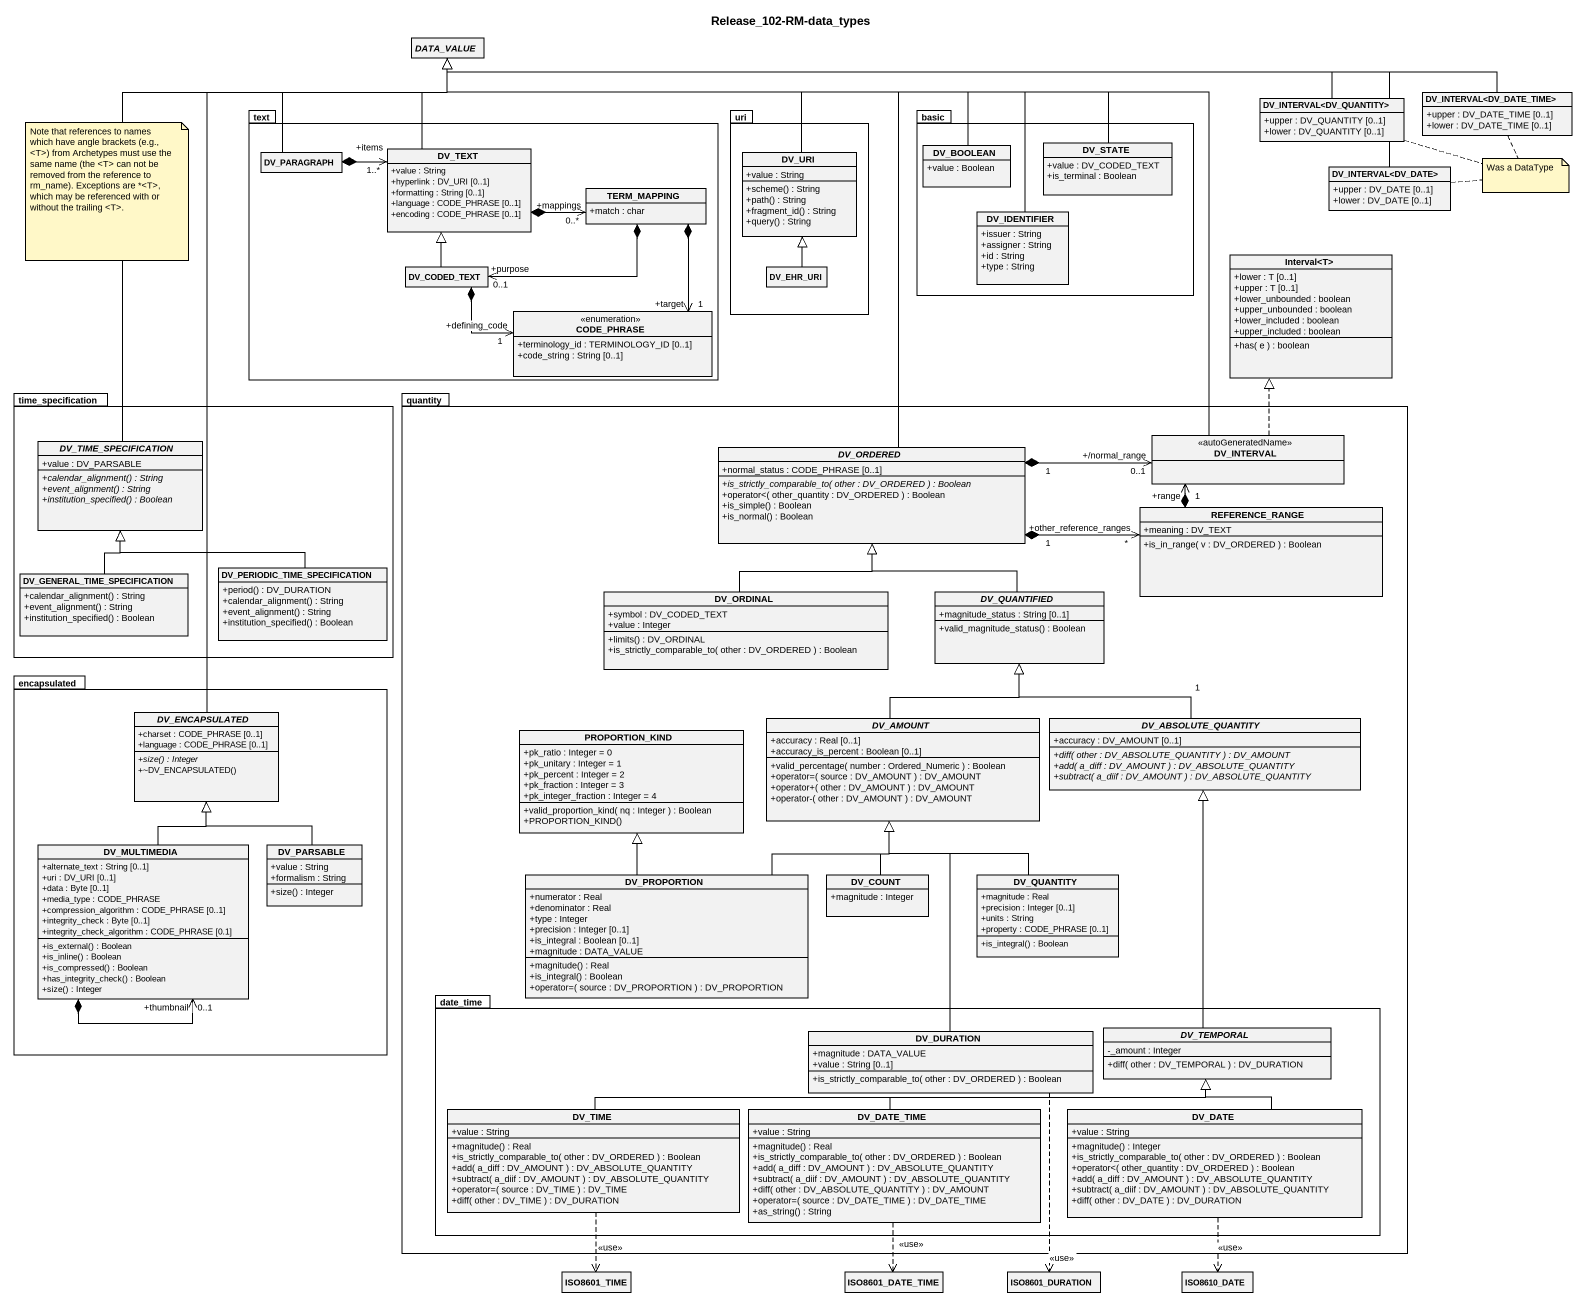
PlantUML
@startuml
title Release_102-RM-data_types
hide circle
hide empty members
skinparam classAttributeIconSize 0
abstract class DATA_VALUE
package text {
  class DV_PARAGRAPH
  class DV_TEXT {
    +value : String
    +hyperlink : DV_URI [0..1]
    +formatting : String [0..1]
    +language : CODE_PHRASE [0..1]
    +encoding : CODE_PHRASE [0..1]
  }
  class TERM_MAPPING {
    +match : char
  }
  class DV_CODED_TEXT
  enum CODE_PHRASE {
    +terminology_id : TERMINOLOGY_ID [0..1]
    +code_string : String [0..1]
  }
}
package uri {
  class DV_URI {
    +value : String
    +scheme() : String
    +path() : String
    +fragment_id() : String
    +query() : String
  }
  class DV_EHR_URI
}
package basic {
  class DV_BOOLEAN {
    +value : Boolean
  }
  class DV_STATE {
    +value : DV_CODED_TEXT
    +is_terminal : Boolean
  }
  class DV_IDENTIFIER {
    +issuer : String
    +assigner : String
    +id : String
    +type : String
  }
}
class "DV_INTERVAL<DV_QUANTITY>" as DV_INTERVAL_DV_QUANTITY {
  +upper : DV_QUANTITY [0..1]
  +lower : DV_QUANTITY [0..1]
}
class "DV_INTERVAL<DV_DATE_TIME>" as DV_INTERVAL_DV_DATE_TIME {
  +upper : DV_DATE_TIME [0..1]
  +lower : DV_DATE_TIME [0..1]
}
class "DV_INTERVAL<DV_DATE>" as DV_INTERVAL_DV_DATE {
  +upper : DV_DATE [0..1]
  +lower : DV_DATE [0..1]
}
class "Interval<T>" as Interval_T {
  +lower : T [0..1]
  +upper : T [0..1]
  +lower_unbounded : boolean
  +upper_unbounded : boolean
  +lower_included : boolean
  +upper_included : boolean
  +has( e ) : boolean
}
package time_specification {
  abstract class DV_TIME_SPECIFICATION {
    +value : DV_PARSABLE
    {abstract} +calendar_alignment() : String
    {abstract} +event_alignment() : String
    {abstract} +institution_specified() : Boolean
  }
  class "DV_GENERAL_TIME_SPECIFICATION" as DV_GENERAL_TIME {
    +calendar_alignment() : String
    +event_alignment() : String
    +institution_specified() : Boolean
  }
  class "DV_PERIODIC_TIME_SPECIFICATION" as DV_PERIODIC_TIME {
    +period() : DV_DURATION
    +calendar_alignment() : String
    +event_alignment() : String
    +institution_specified() : Boolean
  }
}
package quantity {
  abstract class DV_ORDERED {
    +normal_status : CODE_PHRASE [0..1]
    {abstract} +is_strictly_comparable_to( other : DV_ORDERED ) : Boolean
    +operator<( other_quantity : DV_ORDERED ) : Boolean
    +is_simple() : Boolean
    +is_normal() : Boolean
  }
  class DV_INTERVAL <<autoGeneratedName>>
  class REFERENCE_RANGE {
    +meaning : DV_TEXT
    +is_in_range( v : DV_ORDERED ) : Boolean
  }
  class DV_ORDINAL {
    +symbol : DV_CODED_TEXT
    +value : Integer
    +limits() : DV_ORDINAL
    +is_strictly_comparable_to( other : DV_ORDERED ) : Boolean
  }
  abstract class DV_QUANTIFIED {
    +magnitude_status : String [0..1]
    +valid_magnitude_status() : Boolean
  }
  class PROPORTION_KIND {
    +pk_ratio : Integer = 0
    +pk_unitary : Integer = 1
    +pk_percent : Integer = 2
    +pk_fraction : Integer = 3
    +pk_integer_fraction : Integer = 4
    +valid_proportion_kind( nq : Integer ) : Boolean
    +PROPORTION_KIND()
  }
  abstract class DV_AMOUNT {
    +accuracy : Real [0..1]
    +accuracy_is_percent : Boolean [0..1]
    +valid_percentage( number : Ordered_Numeric ) : Boolean
    +operator=( source : DV_AMOUNT ) : DV_AMOUNT
    +operator+( other : DV_AMOUNT ) : DV_AMOUNT
    +operator-( other : DV_AMOUNT ) : DV_AMOUNT
  }
  abstract class DV_ABSOLUTE_QUANTITY {
    +accuracy : DV_AMOUNT [0..1]
    {abstract} +diff( other : DV_ABSOLUTE_QUANTITY ) : DV_AMOUNT
    {abstract} +add( a_diff : DV_AMOUNT ) : DV_ABSOLUTE_QUANTITY
    {abstract} +subtract( a_diif : DV_AMOUNT ) : DV_ABSOLUTE_QUANTITY
  }
  class DV_PROPORTION {
    +numerator : Real
    +denominator : Real
    +type : Integer
    +precision : Integer [0..1]
    +is_integral : Boolean [0..1]
    +magnitude : DATA_VALUE
    +magnitude() : Real
    +is_integral() : Boolean
    +operator=( source : DV_PROPORTION ) : DV_PROPORTION
  }
  class DV_COUNT {
    +magnitude : Integer
  }
  class DV_QUANTITY {
    +magnitude : Real
    +precision : Integer [0..1]
    +units : String
    +property : CODE_PHRASE [0..1]
    +is_integral() : Boolean
  }
  package date_time {
    class DV_DURATION {
      +magnitude : DATA_VALUE
      +value : String [0..1]
      +is_strictly_comparable_to( other : DV_ORDERED ) : Boolean
    }
    abstract class DV_TEMPORAL {
      -_amount : Integer
      +diff( other : DV_TEMPORAL ) : DV_DURATION
    }
    class DV_TIME {
      +value : String
      +magnitude() : Real
      +is_strictly_comparable_to( other : DV_ORDERED ) : Boolean
      +add( a_diff : DV_AMOUNT ) : DV_ABSOLUTE_QUANTITY
      +subtract( a_diif : DV_AMOUNT ) : DV_ABSOLUTE_QUANTITY
      +operator=( source : DV_TIME ) : DV_TIME
      +diff( other : DV_TIME ) : DV_DURATION
    }
    class DV_DATE_TIME {
      +value : String
      +magnitude() : Real
      +is_strictly_comparable_to( other : DV_ORDERED ) : Boolean
      +add( a_diff : DV_AMOUNT ) : DV_ABSOLUTE_QUANTITY
      +subtract( a_diif : DV_AMOUNT ) : DV_ABSOLUTE_QUANTITY
      +diff( other : DV_ABSOLUTE_QUANTITY ) : DV_AMOUNT
      +operator=( source : DV_DATE_TIME ) : DV_DATE_TIME
      +as_string() : String
    }
    class DV_DATE {
      +value : String
      +magnitude() : Integer
      +is_strictly_comparable_to( other : DV_ORDERED ) : Boolean
      +operator<( other_quantity : DV_ORDERED ) : Boolean
      +add( a_diff : DV_AMOUNT ) : DV_ABSOLUTE_QUANTITY
      +subtract( a_diif : DV_AMOUNT ) : DV_ABSOLUTE_QUANTITY
      +diff( other : DV_DATE ) : DV_DURATION
    }
  }
}
package encapsulated {
  abstract class DV_ENCAPSULATED {
    +charset : CODE_PHRASE [0..1]
    +language : CODE_PHRASE [0..1]
    {abstract} +size() : Integer
    +~DV_ENCAPSULATED()
  }
  class DV_MULTIMEDIA {
    +alternate_text : String [0..1]
    +uri : DV_URI [0..1]
    +data : Byte [0..1]
    +media_type : CODE_PHRASE
    +compression_algorithm : CODE_PHRASE [0..1]
    +integrity_check : Byte [0..1]
    +integrity_check_algorithm : CODE_PHRASE [0.1]
    +is_external() : Boolean
    +is_inline() : Boolean
    +is_compressed() : Boolean
    +has_integrity_check() : Boolean
    +size() : Integer
  }
  class DV_PARSABLE {
    +value : String
    +formalism : String
    +size() : Integer
  }
}
class ISO8601_TIME
class ISO8601_DATE_TIME
class ISO8601_DURATION
class ISO8610_DATE
DV_INTERVAL_DV_QUANTITY -left-|> DATA_VALUE
DV_INTERVAL_DV_DATE_TIME -left-|> DATA_VALUE
DV_PARAGRAPH -up-|> DATA_VALUE
DV_PARAGRAPH *-right-> "+items\n1..*" DV_TEXT
DV_TEXT -up-|> DATA_VALUE
DV_TEXT *-right-> "+mappings\n0..*" TERM_MAPPING
DV_URI -left-|> DATA_VALUE
DV_BOOLEAN -left-|> DATA_VALUE
DV_STATE -left-|> DATA_VALUE
TERM_MAPPING *--> "+target\n1" CODE_PHRASE
DV_INTERVAL_DV_DATE -left-|> DATA_VALUE
DV_IDENTIFIER -left-|> DATA_VALUE
DV_CODED_TEXT -up-|> DV_TEXT
DV_CODED_TEXT "+purpose\n0..1" <-right-* TERM_MAPPING
DV_CODED_TEXT *-right-> "+defining_code\n1" CODE_PHRASE
DV_EHR_URI -up-|> DV_URI
DV_TIME_SPECIFICATION -up-|> DATA_VALUE
DV_ORDERED -up-|> DATA_VALUE
DV_ORDERED "1" *-right-> "+/normal_range\n0..1" DV_INTERVAL
DV_ORDERED "1" *-right-> "+other_reference_ranges\n*" REFERENCE_RANGE
DV_INTERVAL -left-|> DATA_VALUE
DV_INTERVAL .up.|> Interval_T
REFERENCE_RANGE "1" *-up-> "+range\n1" DV_INTERVAL
DV_GENERAL_TIME -up-|> DV_TIME_SPECIFICATION
DV_PERIODIC_TIME -up-|> DV_TIME_SPECIFICATION
DV_ORDINAL -up-|> DV_ORDERED
DV_QUANTIFIED -up-|> DV_ORDERED
DV_ENCAPSULATED -up-|> DATA_VALUE
DV_AMOUNT -up-|> DV_QUANTIFIED
DV_ABSOLUTE_QUANTITY -up-|> DV_QUANTIFIED
DV_MULTIMEDIA -up-|> DV_ENCAPSULATED
DV_MULTIMEDIA *--> "+thumbnail\n0..1" DV_MULTIMEDIA
DV_PARSABLE -up-|> DV_ENCAPSULATED
DV_PROPORTION -up-|> PROPORTION_KIND
DV_PROPORTION -up-|> DV_AMOUNT
DV_COUNT -up-|> DV_AMOUNT
DV_QUANTITY -up-|> DV_AMOUNT
DV_DURATION -up-|> DV_AMOUNT
DV_DURATION ..> ISO8601_DURATION : <<use>>
DV_TEMPORAL -up-|> DV_ABSOLUTE_QUANTITY
DV_TIME -right-|> DV_TEMPORAL
DV_TIME ..> ISO8601_TIME : <<use>>
DV_DATE_TIME -right-|> DV_TEMPORAL
DV_DATE_TIME ..> ISO8601_DATE_TIME : <<use>>
DV_DATE -up-|> DV_TEMPORAL
DV_DATE ..> ISO8610_DATE : <<use>>
note as N1
  Note that references to names which have angle brackets (e.g., <T>) from Archetypes must use the same name (the <T> can not be removed from the reference to rm_name). Exceptions are *<T>, which may be referenced with or without the trailing <T>.
end note
note as N2
  Was a DataType
end note
N2 .. DV_INTERVAL_DV_QUANTITY
N2 .. DV_INTERVAL_DV_DATE_TIME
N2 .. DV_INTERVAL_DV_DATE
@enduml
